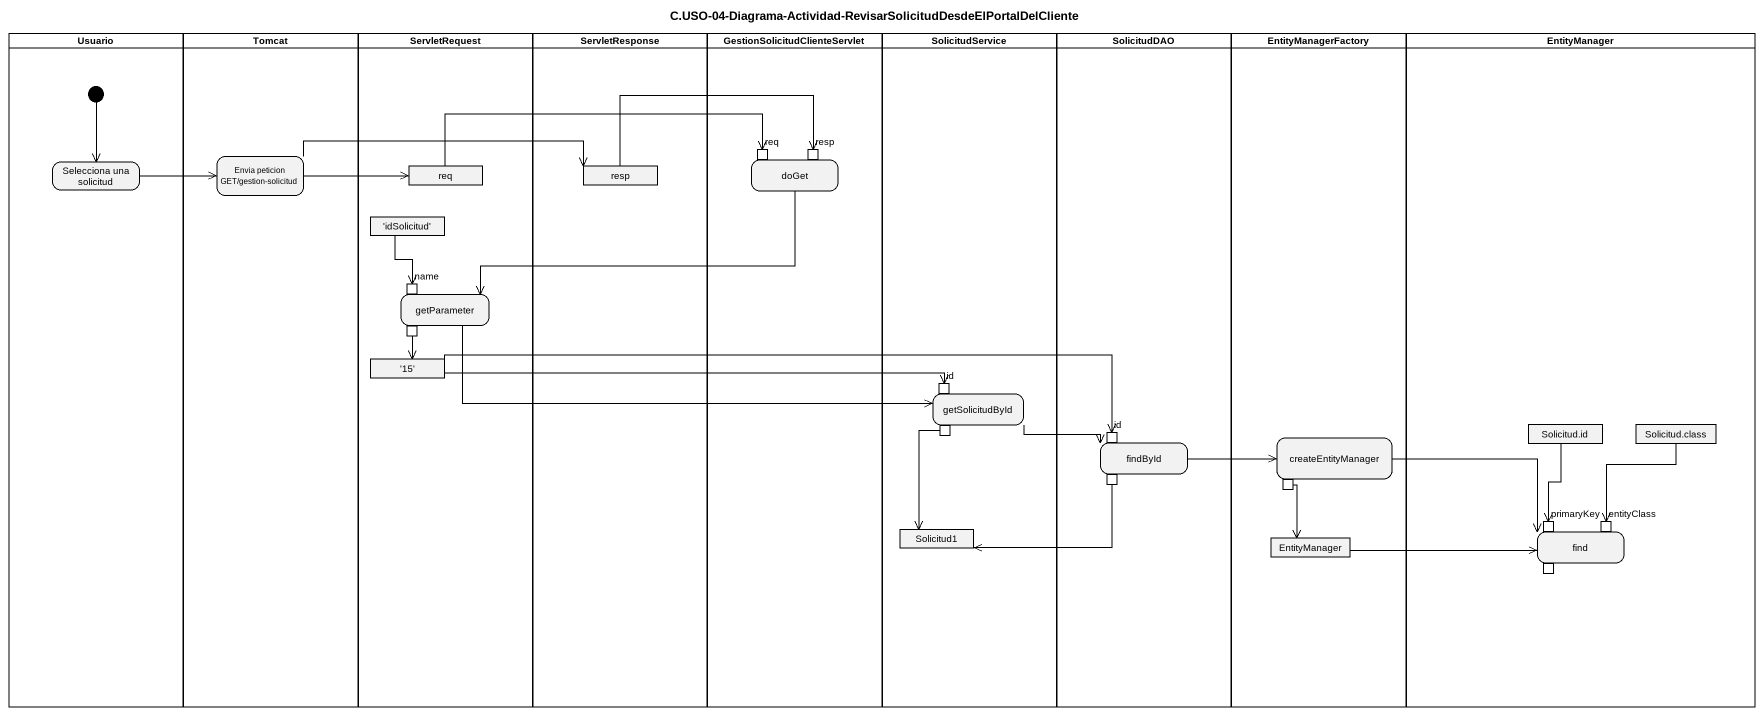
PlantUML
@startuml
title C.USO-04-Diagrama-Actividad-RevisarSolicitudDesdeElPortalDelCliente
hide empty description
state Usuario <<partition>> {
  state "Selecciona una solicitud" as Selecciona_una_solicitud
  [*] --> Selecciona_una_solicitud
}
state Tomcat <<partition>> {
  state "Envia peticion GET/gestion-solicitud" as Envia_peticion_GET_gestion
}
state ServletRequest <<partition>> {
  state req <<object>>
  state "'idSolicitud'" as idSolicitud <<object>>
  state getParameter {
    state name <<inputPin>>
    state pin1 <<outputPin>>
  }
  state "'15'" as o15 <<object>>
}
state ServletResponse <<partition>> {
  state resp <<object>>
}
state "GestionSolicitudClienteServlet" as GestionSolicitudClienteServl <<partition>> {
  state doGet {
    state "req" as req_2 <<inputPin>>
    state "resp" as resp_2 <<inputPin>>
  }
}
state SolicitudService <<partition>> {
  state getSolicitudById {
    state id <<inputPin>>
    state pin2 <<outputPin>>
  }
  state Solicitud1 <<object>>
}
state SolicitudDAO <<partition>> {
  state findById {
    state "id" as id_2 <<inputPin>>
    state pin3 <<outputPin>>
  }
}
state EntityManagerFactory <<partition>> {
  state createEntityManager {
    state pin4 <<outputPin>>
  }
  state "EntityManager" as EntityManager_2 <<object>>
}
state EntityManager <<partition>> {
  state "Solicitud.id" as Solicitud_id <<object>>
  state "Solicitud.class" as Solicitud_class <<object>>
  state find {
    state primaryKey <<inputPin>>
    state entityClass <<inputPin>>
    state pin5 <<outputPin>>
  }
}
Selecciona_una_solicitud -right-> Envia_peticion_GET_gestion
Envia_peticion_GET_gestion -right-> req
Envia_peticion_GET_gestion -right-> resp
req -right-> req_2
resp -right-> resp_2
doGet -left-> getParameter
idSolicitud --> name
getParameter -right-> getSolicitudById
pin1 --> o15
o15 -right-> id
o15 -right-> id_2
getSolicitudById -right-> findById
pin2 --> Solicitud1
findById -right-> createEntityManager
createEntityManager -right-> find
Solicitud_id --> primaryKey
Solicitud_class --> entityClass
pin3 -left-> Solicitud1
pin4 --> EntityManager_2
EntityManager_2 -right-> find
@enduml
